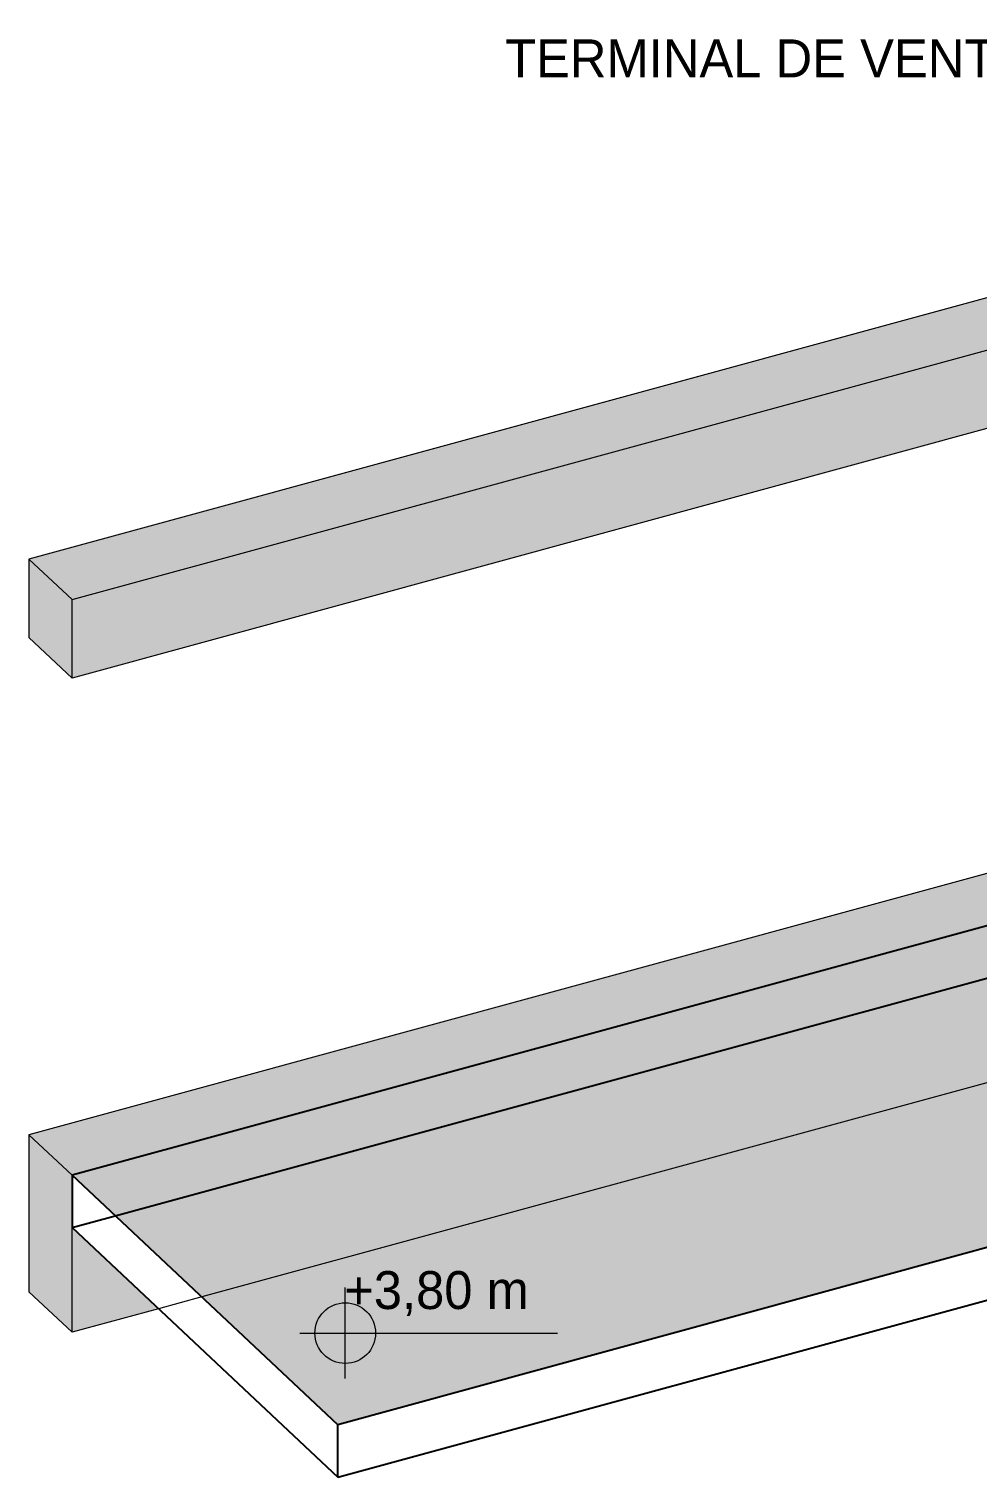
# Model space of a CAD drawing. Header units: metres. Extents: x 1.1 to 63.3, y -3.6 to 22.8.
# Drawn here: x 57.342 to 58.904, y 20.419 to 22.806 of the extents above; entities that cross this region are included whole.
import ezdxf

# ---------------------------------------------------------------- set-up
doc = ezdxf.new("R2010")
doc.units = ezdxf.units.M
doc.layers.add('A-FLOR', color=7, linetype='Continuous', lineweight=9, true_color=0x007f00)
for name, color, linetype, lineweight in [('G-ANNO-DIMS', 7, 'Continuous', 5), ('G-ANNO-TEXT', 7, 'Continuous', 5), ('S-BEAM', 7, 'Continuous', 5)]:
    doc.layers.add(name, color=color, linetype=linetype, lineweight=lineweight)
doc.styles.add('Century Gothic_3', font='GOTHIC.TTF', dxfattribs={"height": 0.0625})

# ---------------------------------------------------------------- blocks, each defined once
blk = doc.blocks.new('IFC_ifc-2-3D_DT_02')
at = {"layer": 'A-FLOR', "lineweight": 5, "true_color": 0xd4d4d4, "transparency": 33554509}
h = blk.add_hatch(color=254, dxfattribs=at)
h.paths.add_polyline_path([(-21.9393, 20.7162), (-19.878, 21.2787), (-19.8771, 21.28), (-19.8713, 21.2865), (-19.8649, 21.2904), (-19.8598, 21.2922), (-19.8504, 21.293), (-19.8454, 21.2921), (-19.8404, 21.2905), (-19.8381, 21.2894), (-19.8365, 21.2901), (-19.8334, 21.2929), (-19.833, 21.2938), (-19.8323, 21.2946), (-19.8323, 21.5497), (-22.1527, 20.9167)])
h.paths.add_polyline_path([(-19.4447, 21.125), (-19.2313, 21.1832), (-19.6689, 21.5943), (-19.6689, 21.3356), (-19.5067, 21.1832)])
h = blk.add_hatch(color=254, dxfattribs=at)
h.paths.add_polyline_path([(-21.7151, 20.5056), (-19.8842, 21.005), (-19.8842, 21.1915), (-19.8857, 21.1934), (-19.8864, 21.197), (-19.8864, 21.2276), (-19.8872, 21.2281), (-19.8902, 21.2323), (-19.891, 21.2362), (-19.891, 21.2449), (-19.8886, 21.2506), (-19.8856, 21.253), (-19.8853, 21.254), (-19.8842, 21.2553), (-19.8834, 21.2638), (-19.8817, 21.2707), (-19.8785, 21.2784), (-21.9393, 20.7162), (-21.8773, 20.658)])
h.paths.add_polyline_path([(-19.5368, 21.0998), (-19.4447, 21.125), (-19.5368, 21.2116), (-19.5368, 21.1832)])
at = {"layer": 'S-BEAM', "true_color": 0x767657}
for points in [[(-22.1527, 21.8653), (-19.8323, 22.4984), (-19.8323, 22.5364), (-19.8721, 22.5738), (-22.2239, 21.9322)], [(-22.1527, 21.736), (-19.8323, 22.369), (-19.8323, 22.4984), (-22.1527, 21.8653)], [(-22.1527, 20.9167), (-19.8323, 21.5497), (-19.8323, 21.5878), (-19.8721, 21.6251), (-22.2239, 20.9835), (-22.1926, 20.9541)], [(-22.1527, 20.658), (-22.0104, 20.6968), (-22.1527, 20.8305)]]:
    blk.add_hatch(color=47, dxfattribs=at).paths.add_polyline_path(points)
at = {"layer": 'S-BEAM', "true_color": 0x7f7f7f}
for points in [[(-22.1527, 21.736), (-22.1527, 21.8653), (-22.2239, 21.9322), (-22.2239, 21.8028)], [(-22.1527, 20.658), (-22.1527, 20.9167), (-22.2239, 20.9835), (-22.2239, 20.7248)]]:
    blk.add_hatch(color=8, dxfattribs=at).paths.add_polyline_path(points)
at = {"layer": 'A-FLOR', "color": 9, "lineweight": 25, "true_color": 0xaad4aa}
for p, q in [((-19.6689, 21.5943), (-22.1527, 20.9167)), ((-19.2313, 21.1832), (-21.7151, 20.5056)), ((-21.7151, 20.4193), (-19.2313, 21.0969)), ((-21.7151, 20.5056), (-22.1527, 20.9167)), ((-22.1527, 20.9167), (-22.1527, 20.8305)), ((-22.1527, 20.8305), (-21.7151, 20.4193)), ((-21.7151, 20.4193), (-21.7151, 20.5056))]:
    blk.add_line(p, q, dxfattribs=at)
at = {"layer": 'A-FLOR', "color": 9, "lineweight": 25, "true_color": 0xb6d4b6}
blk.add_line((-22.0816, 20.8499), (-19.6689, 21.5081), dxfattribs=at)
at = {"layer": 'A-FLOR', "color": 254, "lineweight": 25, "true_color": 0xc3e0c3}
blk.add_line((-22.1527, 20.8305), (-22.0816, 20.8499), dxfattribs=at)
at = {"layer": 'S-BEAM', "color": 253, "lineweight": 18, "true_color": 0xaaaaaa}
for p, q in [((-19.8721, 22.5738), (-22.2239, 21.9322)), ((-22.1527, 21.8653), (-19.8009, 22.5069)), ((-19.8009, 22.3776), (-22.1527, 21.736)), ((-22.1527, 21.8653), (-22.2239, 21.9322)), ((-22.2239, 21.9322), (-22.2239, 21.8028)), ((-22.1527, 21.736), (-22.1527, 21.8653)), ((-22.2239, 21.8028), (-22.1527, 21.736)), ((-19.8721, 21.6251), (-22.2239, 20.9835)), ((-22.1527, 20.9167), (-19.8009, 21.5583)), ((-22.1527, 20.9167), (-22.2239, 20.9835)), ((-22.2239, 20.9835), (-22.2239, 20.7248)), ((-22.1527, 20.658), (-22.1527, 20.9167)), ((-22.2239, 20.7248), (-22.1527, 20.658)), ((-22.0104, 20.6968), (-22.1527, 20.658))]:
    blk.add_line(p, q, dxfattribs=at)
at = {"layer": 'S-BEAM', "color": 253, "lineweight": 18, "true_color": 0xb6b6b6}
blk.add_line((-19.8009, 21.2996), (-21.9393, 20.7162), dxfattribs=at)
at = {"layer": 'S-BEAM', "color": 9, "lineweight": 18, "true_color": 0xc3c3c3}
blk.add_line((-21.9393, 20.7162), (-22.0104, 20.6968), dxfattribs=at)
blk = doc.blocks.new('Elevações de ponto - Padrão-77235-3D_DT_02')
at = {"layer": 'G-ANNO-DIMS', "true_color": 0xff0000}
h = blk.add_hatch(color=1, dxfattribs=at)
edge = h.paths.add_edge_path()
edge.add_line((-21.7027, 20.7065), (-21.7156, 20.7048))
edge.add_line((-21.7156, 20.7048), (-21.7277, 20.6998))
edge.add_line((-21.7277, 20.6998), (-21.738, 20.6918))
edge.add_line((-21.738, 20.6918), (-21.746, 20.6815))
edge.add_line((-21.746, 20.6815), (-21.751, 20.6694))
edge.add_line((-21.751, 20.6694), (-21.7527, 20.6565))
edge.add_line((-21.7027, 20.6565), (-21.7027, 20.7065))
edge = h.paths.add_edge_path()
edge.add_line((-21.7027, 20.6565), (-21.7527, 20.6565))
h = blk.add_hatch(color=1, dxfattribs=at)
edge = h.paths.add_edge_path()
edge.add_line((-21.7027, 20.6065), (-21.6897, 20.6082))
edge.add_line((-21.6897, 20.6082), (-21.6777, 20.6132))
edge.add_line((-21.6777, 20.6132), (-21.6673, 20.6211))
edge.add_line((-21.6673, 20.6211), (-21.6594, 20.6315))
edge.add_line((-21.6594, 20.6315), (-21.6544, 20.6435))
edge.add_line((-21.6544, 20.6435), (-21.6527, 20.6565))
edge.add_line((-21.7027, 20.6565), (-21.7027, 20.6065))
edge = h.paths.add_edge_path()
edge.add_line((-21.7027, 20.6565), (-21.6527, 20.6565))
at = {"layer": 'G-ANNO-DIMS'}
for p, q in [((-21.7027, 20.5815), (-21.7027, 20.7315)), ((-21.7777, 20.6565), (-21.3527, 20.6565))]:
    blk.add_line(p, q, dxfattribs=at)
blk.add_circle((-21.7027, 20.6565), 0.05, dxfattribs=at)

msp = doc.modelspace()

# ---------------------------------------------------------------- block references
at = {"lineweight": 5}
msp.add_blockref('IFC_ifc-2-3D_DT_02', (79.5656, 0), dxfattribs=at)
at = {"layer": 'G-ANNO-DIMS', "color": 1, "true_color": 0xff0000}
msp.add_blockref('Elevações de ponto - Padrão-77235-3D_DT_02', (79.5656, 0), dxfattribs=at)

# ---------------------------------------------------------------- texts
at = {"layer": 'G-ANNO-DIMS', "insert": (57.8611, 20.7587), "char_height": 0.0625, "width": 0.385274, "attachment_point": 1, "line_spacing_factor": 0.984502, "style": 'Century Gothic_3'}
msp.add_mtext('+3,80 m', dxfattribs=at)
at = {"layer": 'G-ANNO-TEXT', "insert": (58.1262, 22.7886), "char_height": 0.0625, "width": 1.579324, "attachment_point": 1, "style": 'Century Gothic_3', "bg_fill": 3, "box_fill_scale": 1.25, "bg_fill_color": 256, "bg_fill_true_color": 13158600, "bg_fill_transparency": 0}
msp.add_mtext('TERMINAL DE VENTILAÇÃO Ø50', dxfattribs=at)

doc.saveas('drawing.dxf')
